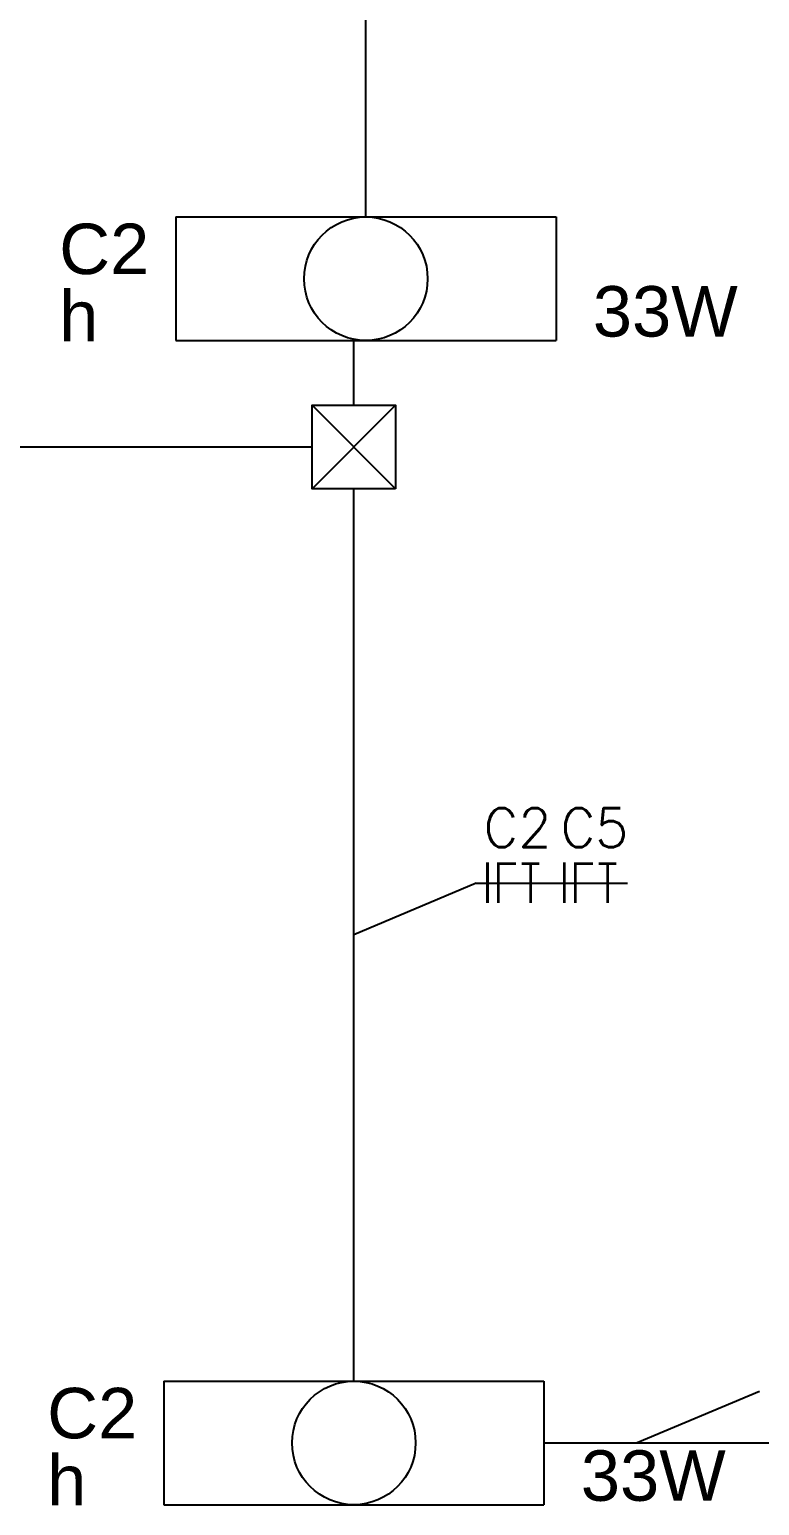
# Model space of a CAD drawing. Header units: millimetres. Extents: x 919107448 to 1838457809, y 576475876 to 1049404419.
# Drawn here: x 919229609.7 to 919229718.2, y 576496749.7 to 576496969 of the extents above; entities that cross this region are included whole.
import ezdxf
from ezdxf.enums import TextEntityAlignment as Align

# ---------------------------------------------------------------- set-up
doc = ezdxf.new("R2010")
doc.units = ezdxf.units.MM
for name, color, linetype in [('ENE-CAIXAS', 3, 'Continuous'), ('ENE-ELETRO_EMBUTIDO', 4, 'Continuous'), ('ENE-FIAÇÃO', 2, 'Continuous'), ('ENE-LUMINÁRIAS', 2, 'Continuous')]:
    doc.layers.add(name, color=color, linetype=linetype)
doc.styles.add('Arial', font='arial.ttf')
doc.styles.add('SIMPLEX', font='simplex.shx')

# ---------------------------------------------------------------- blocks, each defined once
blk = doc.blocks.new('caixa de passagem')
at = {"layer": 'ENE-CAIXAS', "color": 1}
for p, q in [((919229720.2, 576497407), (919229682.04, 576497368.84)), ((919229720.2, 576497368.84), (919229682.04, 576497407))]:
    blk.add_line(p, q, dxfattribs=at)
at = {"layer": 'ENE-CAIXAS'}
blk.add_lwpolyline([(919229720.2, 576497368.84), (919229682.04, 576497368.84), (919229682.04, 576497407), (919229720.2, 576497407)], close=True, dxfattribs=at)
blk = doc.blocks.new('*U146')
at = {"layer": 'ENE-FIAÇÃO', "color": 1}
blk.add_line((-0.1653, -0.003), (0.167, -0.003), dxfattribs=at)
at = {"layer": 'ENE-FIAÇÃO', "const_width": 0.0121}
for points in [[(-0.1152, 0.0911), (-0.1152, -0.0911)], [(0.0129, 0.0851), (-0.0661, 0.0851), (-0.0661, -0.0911)], [(0.0379, 0.0851), (0.117, 0.0851)], [(0.0775, 0.0851), (0.0775, -0.0911)]]:
    blk.add_lwpolyline(points, dxfattribs=at)

msp = doc.modelspace()

# ---------------------------------------------------------------- linework, layer by layer
at = {"layer": 'ENE-ELETRO_EMBUTIDO'}
for p, q in [((919229659.69, 576496941.18), (919229659.55, 576497097.91)), ((919229657.89, 576496913.21), (919229657.89, 576496922.82)), ((919229437.96, 576496907.01), (919229651.69, 576496907.01)), ((919229657.89, 576496768.19), (919229657.89, 576496900.8)), ((919229686.16, 576496759.01), (919229742.64, 576496759.01))]:
    msp.add_line(p, q, dxfattribs=at)
at = {"layer": 'ENE-ELETRO_EMBUTIDO', "color": 1}
msp.add_line((919229687.14, 576496842.17), (919229687.54, 576496842.17), dxfattribs=at)
at = {"layer": 'ENE-FIAÇÃO', "color": 1}
for points in [[(919229676.1, 576496842.17), (919229657.89, 576496834.5)], [(919229718.19, 576496766.68), (919229699.99, 576496759.01)]]:
    msp.add_lwpolyline(points, dxfattribs=at)
at = {"layer": 'ENE-LUMINÁRIAS'}
for p, q in [((919229631.42, 576496941.18), (919229687.95, 576496941.18)), ((919229631.42, 576496941.18), (919229631.42, 576496922.82)), ((919229631.42, 576496941.18), (919229687.95, 576496941.18)), ((919229631.42, 576496941.18), (919229631.42, 576496922.82)), ((919229687.95, 576496941.18), (919229687.95, 576496922.82)), ((919229687.95, 576496941.18), (919229687.95, 576496922.82)), ((919229631.42, 576496922.82), (919229687.95, 576496922.82)), ((919229631.42, 576496922.82), (919229687.95, 576496922.82)), ((919229629.63, 576496768.19), (919229686.16, 576496768.19)), ((919229629.63, 576496768.19), (919229629.63, 576496749.83)), ((919229629.63, 576496768.19), (919229686.16, 576496768.19)), ((919229629.63, 576496768.19), (919229629.63, 576496749.83)), ((919229686.16, 576496768.19), (919229686.16, 576496749.83)), ((919229686.16, 576496768.19), (919229686.16, 576496749.83)), ((919229629.63, 576496749.83), (919229686.16, 576496749.83)), ((919229629.63, 576496749.83), (919229686.16, 576496749.83))]:
    msp.add_line(p, q, dxfattribs=at)
for centre in [(919229659.68, 576496932), (919229659.68, 576496932), (919229657.9, 576496759.01), (919229657.9, 576496759.01)]:
    msp.add_circle(centre, 9.18, dxfattribs=at)

# ---------------------------------------------------------------- block references
at = {"layer": 'ENE-FIAÇÃO', "xscale": 0.325233281638759, "yscale": 0.325233281638759, "zscale": 0.325233281638759}
msp.add_blockref('caixa de passagem', (620265565.62, 389000769.68), dxfattribs=at)
at = {"layer": 'ENE-FIAÇÃO', "color": 3}
ref = msp.add_blockref('*U146', (919229681.59, 576496842.27), dxfattribs=dict(at, xscale=33.22527574230886, yscale=33.22527574230886, zscale=33.22527574230886))
ref.add_attrib('QXXX', 'C2', dxfattribs={"color": 7, "height": 5.763, "style": 'SIMPLEX'}).set_placement((919229682.22, 576496847.56), align=Align.CENTER)
ref = msp.add_blockref('*U146', (919229693.03, 576496842.27), dxfattribs=dict(at, xscale=33.22527574230886, yscale=33.22527574230886, zscale=33.22527574230886))
ref.add_attrib('QXXX', 'C5', dxfattribs={"color": 7, "height": 5.763, "style": 'SIMPLEX'}).set_placement((919229693.67, 576496847.56), align=Align.CENTER)

# ---------------------------------------------------------------- texts
at = {"layer": 'ENE-LUMINÁRIAS', "char_height": 7.5, "attachment_point": 7, "line_spacing_factor": 0.798, "style": 'Arial'}
for s, insert, width in [('\\pt0,7.5;C2\\Ph', (919229614.1, 576496922.71), 11.7378), ('33W', (919229693.42, 576496923.3), 46.9512), ('\\pt0,7.5;C2\\Ph', (919229612.31, 576496749.72), 11.7378), ('33W', (919229691.64, 576496750.31), 46.9512)]:
    msp.add_mtext(s, dxfattribs=dict(at, insert=insert, width=width))

doc.saveas('drawing.dxf')
